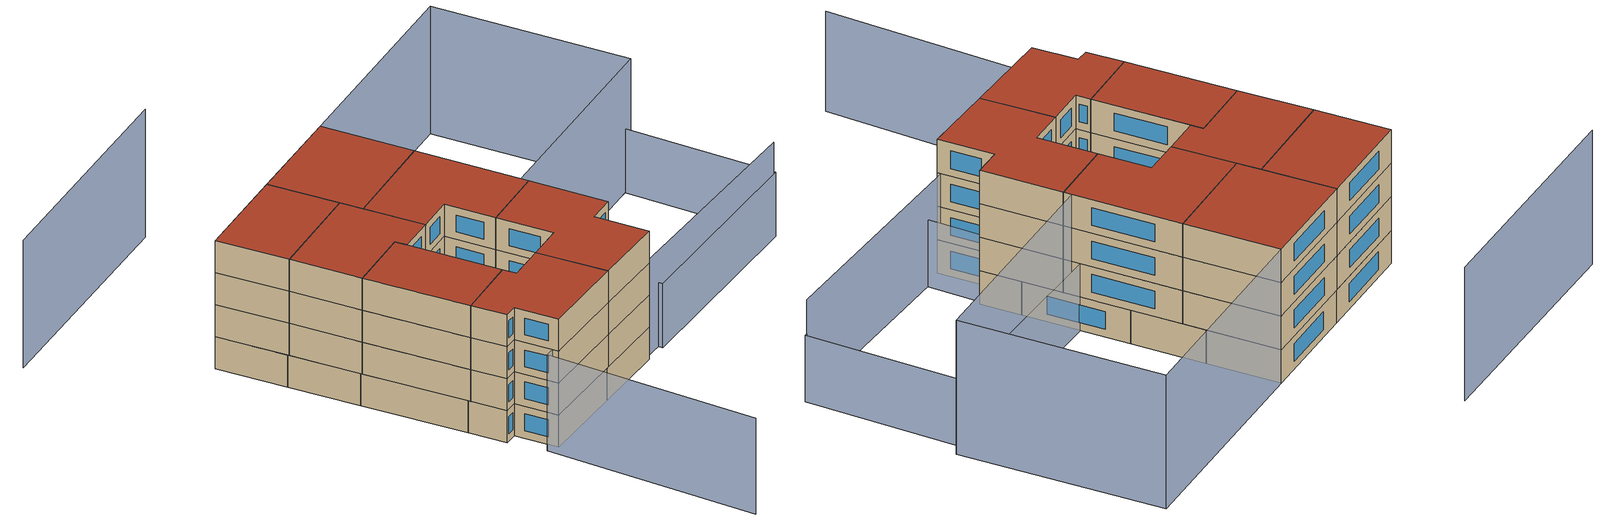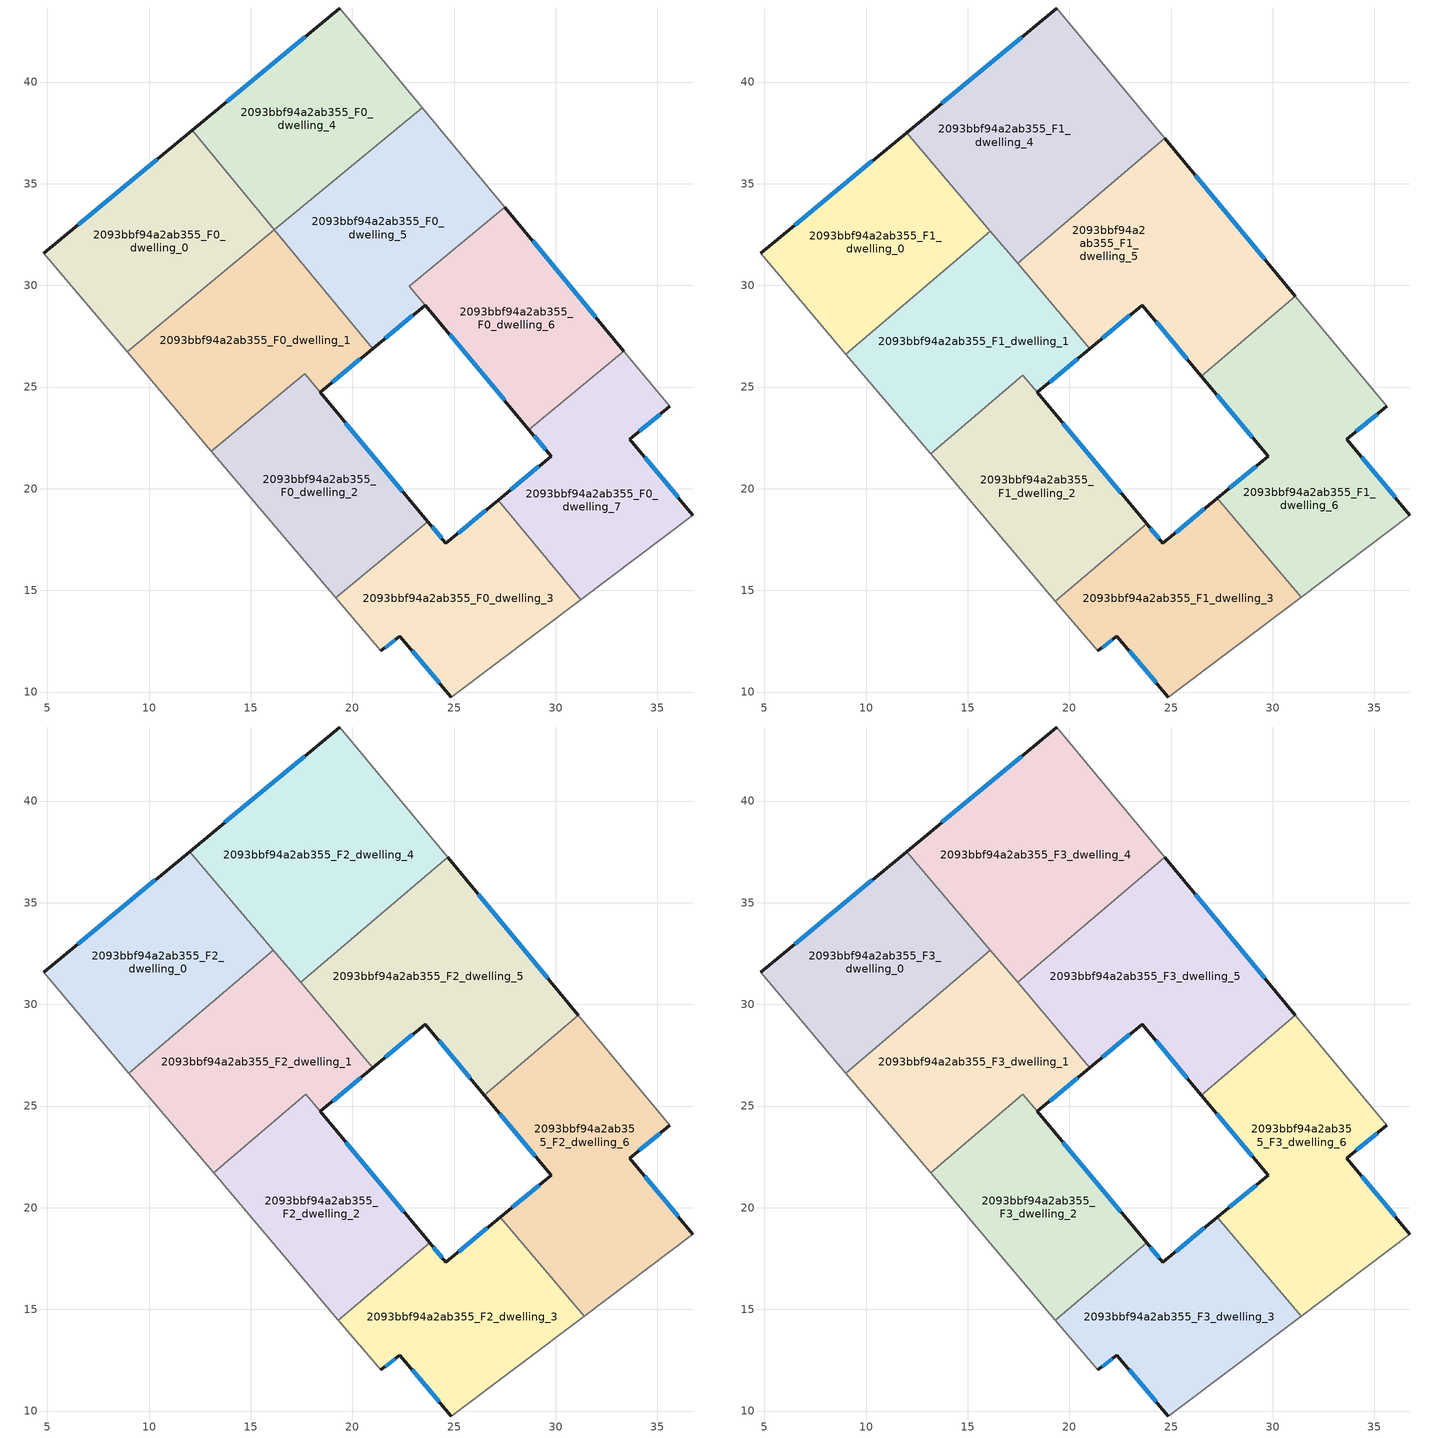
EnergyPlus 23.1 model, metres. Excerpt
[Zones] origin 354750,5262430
2093bbf94a2ab355_F0_dwelling_0
 floor ground (EU_floor_Construction): 12.11,37.62 16.16,32.73 8.92,26.73 4.81,31.57 z0
 wall outside (EU_wall_Construction): 12.11,37.62 4.81,31.57 z0:3
 wall to 2093bbf94a2ab355_F0_dwelling_1 (EU_wall_Construction): 8.92,26.73 16.16,32.73 z0:3
 wall adiabatic (EU_wall_Construction): 4.81,31.57 8.92,26.73 z0:3
 wall to 2093bbf94a2ab355_F0_dwelling_4 (EU_wall_Construction): 16.16,32.73 12.11,37.62 z0:3
 window (EU_Window_Construction): 10.4,36.2 6.53,32.99 z0.7:2.3
 ceiling adiabatic (EU_roof_Construction): 16.16,32.73 12.11,37.62 11.99,37.52 16.1,32.67 z3
2093bbf94a2ab355_F0_dwelling_1
 floor ground (EU_floor_Construction): 16.16,32.73 21,26.89 18.41,24.74 17.65,25.65 13.06,21.84 8.92,26.73 z0
 wall outside (EU_wall_Construction): 18.41,24.74 21,26.89 z0:3
 wall adiabatic (EU_wall_Construction): 8.92,26.73 13.06,21.84 z0:3
 wall to 2093bbf94a2ab355_F0_dwelling_2 (EU_wall_Construction): 13.06,21.84 17.65,25.65 18.41,24.74 z0:3
 wall to 2093bbf94a2ab355_F0_dwelling_5 (EU_wall_Construction): 21,26.89 16.17,32.73 z0:3
 window (EU_Window_Construction): 19.02,25.24 20.39,26.38 z0.7:2.3
 ceiling adiabatic (EU_roof_Construction): 17.49,31.13 16.16,32.73 16.1,32.67 17.45,31.09 z3
2093bbf94a2ab355_F0_dwelling_2
 floor ground (EU_floor_Construction): 17.65,25.64 23.71,18.39 19.17,14.63 13.06,21.84 z0
 wall outside (EU_wall_Construction): 23.71,18.39 18.41,24.74 z0:3
 wall to 2093bbf94a2ab355_F0_dwelling_3 (EU_wall_Construction): 19.17,14.63 23.71,18.39 z0:3
 wall adiabatic (EU_wall_Construction): 13.06,21.84 19.17,14.63 z0:3
 window (EU_Window_Construction): 22.46,19.88 19.66,23.25 z0.7:2.3
 ceiling adiabatic (EU_roof_Construction): 23.71,18.39 17.65,25.65 18.41,24.74 17.72,25.57 13.17,21.71 19.17,14.63 z3
2093bbf94a2ab355_F0_dwelling_3
 floor ground (EU_floor_Construction): 27.17,19.44 31.23,14.54 24.86,9.76 22.34,12.73 21.39,12.02 19.17,14.63 23.71,18.39 24.6,17.31 z0
 wall outside (EU_wall_Construction): 27.17,19.44 24.6,17.31 23.71,18.39 / 21.39,12.02 22.34,12.73 24.86,9.76 z0:3
 wall to 2093bbf94a2ab355_F0_dwelling_7 (EU_wall_Construction): 31.23,14.54 27.17,19.44 z0:3
 wall adiabatic (EU_wall_Construction): 24.86,9.76 31.23,14.54 / 19.17,14.63 21.39,12.02 z0:3
 window (EU_Window_Construction): 24.39,17.57 23.92,18.14 / 26.57,18.94 25.2,17.81 / 22.93,12.03 24.27,10.46 / 21.61,12.19 22.12,12.57 z0.7:2.3
2093bbf94a2ab355_F0_dwelling_4
 floor ground (EU_floor_Construction): 19.38,43.64 23.44,38.75 16.17,32.73 12.11,37.62 z0
 wall outside (EU_wall_Construction): 19.38,43.64 12.11,37.62 z0:3
 wall to 2093bbf94a2ab355_F0_dwelling_5 (EU_wall_Construction): 16.17,32.73 23.44,38.75 z0:3
 wall adiabatic (EU_wall_Construction): 23.44,38.75 19.38,43.64 z0:3
 window (EU_Window_Construction): 17.68,42.23 13.82,39.03 z0.7:2.3
 ceiling adiabatic (EU_roof_Construction): 23.44,38.75 19.38,43.64 12.11,37.62 16.17,32.73 z3
2093bbf94a2ab355_F0_dwelling_5
 floor ground (EU_floor_Construction): 23.44,38.75 27.49,33.85 22.79,29.97 23.58,29.03 21,26.89 16.17,32.73 z0
 wall outside (EU_wall_Construction): 21,26.89 23.58,29.03 z0:3
 wall adiabatic (EU_wall_Construction): 27.49,33.85 23.44,38.75 z0:3
 wall to 2093bbf94a2ab355_F0_dwelling_6 (EU_wall_Construction): 22.8,29.97 27.49,33.85 / 23.58,29.03 22.79,29.97 z0:3
 window (EU_Window_Construction): 21.61,27.39 22.97,28.52 z0.7:2.3
2093bbf94a2ab355_F0_dwelling_6
 floor ground (EU_floor_Construction): 27.49,33.85 33.35,26.77 28.68,22.91 22.8,29.97 z0
 wall outside (EU_wall_Construction): 33.35,26.77 27.49,33.85 / 23.58,29.03 28.68,22.91 z0:3
 wall to 2093bbf94a2ab355_F0_dwelling_7 (EU_wall_Construction): 28.68,22.91 33.35,26.77 z0:3
 window (EU_Window_Construction): 31.98,28.44 28.87,32.19 / 24.78,27.59 27.49,24.34 z0.7:2.3
2093bbf94a2ab355_F0_dwelling_7
 floor ground (EU_floor_Construction): 35.61,24.05 33.65,22.44 36.74,18.69 31.23,14.54 27.17,19.44 29.77,21.6 28.68,22.91 33.35,26.77 z0
 wall outside (EU_wall_Construction): 28.68,22.91 29.77,21.6 27.17,19.44 / 36.74,18.69 33.65,22.44 35.61,24.05 z0:3
 wall adiabatic (EU_wall_Construction): 35.61,24.05 33.35,26.77 / 31.23,14.54 36.74,18.69 z0:3
 window (EU_Window_Construction): 29.16,21.09 27.78,19.95 / 28.94,22.6 29.52,21.91 / 34.11,22.82 35.15,23.67 / 36.02,19.57 34.38,21.56 z0.7:2.3
2093bbf94a2ab355_F1_dwelling_0
 floor to 2093bbf94a2ab355_F0_dwelling_0 (EU_floor_Construction): 11.99,37.52 16.1,32.67 8.92,26.73 4.81,31.57 z3
 floor to 2093bbf94a2ab355_F0_dwelling_1 (EU_floor_Construction): 16.1,32.67 16.12,32.66 9.01,26.62 8.92,26.73 z3
 wall outside (EU_wall_Construction): 11.99,37.52 4.81,31.57 z3:6
 wall to 2093bbf94a2ab355_F1_dwelling_1 (EU_wall_Construction): 9.01,26.62 16.12,32.66 z3:6
 wall adiabatic (EU_wall_Construction): 4.81,31.57 9.01,26.62 z3:6
 wall to 2093bbf94a2ab355_F1_dwelling_4 (EU_wall_Construction): 16.12,32.66 11.99,37.52 z3:6
 window (EU_Window_Construction): 10.3,36.12 6.5,32.97 z3.7:5.3
2093bbf94a2ab355_F1_dwelling_1
 floor to 2093bbf94a2ab355_F0_dwelling_1 (EU_floor_Construction): 16.12,32.66 20.48,27.51 21,26.89 18.41,24.74 17.65,25.65 13.06,21.84 9.01,26.62 z3
 floor to 2093bbf94a2ab355_F0_dwelling_2 (EU_floor_Construction): 17.72,25.57 13.17,21.71 13.06,21.84 17.65,25.65 18.41,24.74 z3
 wall outside (EU_wall_Construction): 18.41,24.74 21.01,26.89 z3:6
 wall adiabatic (EU_wall_Construction): 9.01,26.62 13.17,21.71 z3:6
 wall to 2093bbf94a2ab355_F1_dwelling_2 (EU_wall_Construction): 13.17,21.71 17.72,25.57 18.41,24.74 z3:6
 wall to 2093bbf94a2ab355_F1_dwelling_5 (EU_wall_Construction): 21.01,26.89 17.45,31.09 z3:6
 wall to 2093bbf94a2ab355_F1_dwelling_4 (EU_wall_Construction): 17.45,31.09 16.12,32.65 z3:6
 window (EU_Window_Construction): 19.02,25.25 20.4,26.39 z3.7:5.3
2093bbf94a2ab355_F1_dwelling_2
 floor adiabatic (EU_floor_Construction): 17.72,25.57 23.7,18.39 19.17,14.63 13.17,21.71 z3
 floor to 2093bbf94a2ab355_F0_dwelling_3 (EU_floor_Construction): 23.7,18.39 23.8,18.28 19.31,14.47 19.17,14.63 z3
 wall outside (EU_wall_Construction): 23.8,18.28 18.41,24.74 z3:6
 wall to 2093bbf94a2ab355_F1_dwelling_3 (EU_wall_Construction): 19.31,14.47 23.8,18.28 z3:6
 wall adiabatic (EU_wall_Construction): 13.17,21.71 19.31,14.47 z3:6
 window (EU_Window_Construction): 22.53,19.79 19.68,23.22 z3.7:5.3
2093bbf94a2ab355_F1_dwelling_3
 floor to 2093bbf94a2ab355_F0_dwelling_3 (EU_floor_Construction): 27.17,19.44 31.23,14.54 24.86,9.76 22.34,12.73 21.39,12.02 19.31,14.47 23.8,18.28 24.6,17.31 z3
 floor to 2093bbf94a2ab355_F0_dwelling_7 (EU_floor_Construction): 27.27,19.52 31.39,14.67 31.23,14.54 27.17,19.44 z3
 wall outside (EU_wall_Construction): 27.27,19.52 24.6,17.31 23.8,18.28 / 21.39,12.02 22.34,12.73 24.86,9.76 z3:6
 wall to 2093bbf94a2ab355_F1_dwelling_6 (EU_wall_Construction): 31.39,14.67 27.27,19.52 z3:6
 wall adiabatic (EU_wall_Construction): 24.86,9.76 31.39,14.67 / 19.31,14.47 21.39,12.02 z3:6
 window (EU_Window_Construction): 24.41,17.54 23.99,18.05 / 26.64,19.01 25.23,17.83 / 22.93,12.03 24.27,10.46 / 21.61,12.19 22.12,12.57 z3.7:5.3
2093bbf94a2ab355_F1_dwelling_4
 floor to 2093bbf94a2ab355_F0_dwelling_5 (EU_floor_Construction): 23.44,38.75 24.69,37.24 17.49,31.13 16.17,32.73 z3
 floor adiabatic (EU_floor_Construction): 23.44,38.75 16.17,32.73 17.49,31.13 17.45,31.09 11.99,37.52 19.38,43.64 24.69,37.24 z3
 wall outside (EU_wall_Construction): 19.38,43.64 11.99,37.52 z3:6
 wall to 2093bbf94a2ab355_F1_dwelling_5 (EU_wall_Construction): 17.45,31.09 24.69,37.24 z3:6
 wall adiabatic (EU_wall_Construction): 24.69,37.24 19.38,43.64 z3:6
 window (EU_Window_Construction): 17.65,42.2 13.73,38.96 z3.7:5.3
2093bbf94a2ab355_F1_dwelling_5
 floor to 2093bbf94a2ab355_F0_dwelling_5 (EU_floor_Construction): 24.69,37.24 27.49,33.85 22.79,29.97 23.58,29.03 21.01,26.89 20.49,27.51 17.49,31.13 z3
 floor to 2093bbf94a2ab355_F0_dwelling_6 (EU_floor_Construction): 27.49,33.85 31.12,29.47 26.49,25.54 22.8,29.97 z3
 floor to 2093bbf94a2ab355_F0_dwelling_1 (EU_floor_Construction): 17.49,31.13 20.48,27.51 17.45,31.09 z3
 wall outside (EU_wall_Construction): 31.12,29.47 24.69,37.24 / 21.01,26.89 23.58,29.03 26.48,25.54 z3:6
 wall to 2093bbf94a2ab355_F1_dwelling_6 (EU_wall_Construction): 26.48,25.54 31.12,29.47 z3:6
 window (EU_Window_Construction): 29.61,31.3 26.2,35.41 / 24.26,28.21 25.8,26.36 / 21.61,27.39 22.98,28.52 z3.7:5.3
2093bbf94a2ab355_F1_dwelling_6
 floor to 2093bbf94a2ab355_F0_dwelling_6 (EU_floor_Construction): 31.12,29.47 33.35,26.77 28.68,22.91 26.49,25.54 z3
 floor to 2093bbf94a2ab355_F0_dwelling_7 (EU_floor_Construction): 35.61,24.05 33.65,22.44 36.74,18.69 31.39,14.67 27.27,19.52 29.77,21.6 28.68,22.91 33.35,26.77 z3
 wall outside (EU_wall_Construction): 26.48,25.54 29.77,21.6 27.27,19.52 / 36.74,18.69 33.65,22.44 35.61,24.05 z3:6
 wall adiabatic (EU_wall_Construction): 35.61,24.05 31.12,29.47 / 31.39,14.67 36.74,18.69 z3:6
 window (EU_Window_Construction): 29.18,21.11 27.86,20.01 / 27.26,24.62 29,22.53 / 34.11,22.82 35.15,23.67 / 36.02,19.57 34.38,21.56 z3.7:5.3
2093bbf94a2ab355_F2_dwelling_0
 floor to 2093bbf94a2ab355_F1_dwelling_0 (EU_floor_Construction): 11.99,37.52 16.12,32.66 9.01,26.62 4.81,31.57 z6
 wall outside (EU_wall_Construction): 11.99,37.52 4.81,31.57 z6:9
 wall to 2093bbf94a2ab355_F2_dwelling_1 (EU_wall_Construction): 9.01,26.62 16.12,32.66 z6:9
 wall adiabatic (EU_wall_Construction): 4.81,31.57 9.01,26.62 z6:9
 wall to 2093bbf94a2ab355_F2_dwelling_4 (EU_wall_Construction): 16.12,32.66 11.99,37.52 z6:9
 window (EU_Window_Construction): 10.3,36.12 6.5,32.97 z6.7:8.3
2093bbf94a2ab355_F2_dwelling_1
 floor to 2093bbf94a2ab355_F1_dwelling_1 (EU_floor_Construction): 16.12,32.66 21.01,26.89 18.41,24.74 17.72,25.57 13.17,21.71 9.01,26.62 z6
 wall outside (EU_wall_Construction): 18.41,24.74 21.01,26.89 z6:9
 wall adiabatic (EU_wall_Construction): 9.01,26.62 13.17,21.71 z6:9
 wall to 2093bbf94a2ab355_F2_dwelling_2 (EU_wall_Construction): 13.17,21.71 17.72,25.57 18.41,24.74 z6:9
 wall to 2093bbf94a2ab355_F2_dwelling_5 (EU_wall_Construction): 21.01,26.89 17.45,31.09 z6:9
 wall to 2093bbf94a2ab355_F2_dwelling_4 (EU_wall_Construction): 17.45,31.09 16.12,32.65 z6:9
 window (EU_Window_Construction): 19.02,25.25 20.4,26.39 z6.7:8.3
2093bbf94a2ab355_F2_dwelling_2
 floor to 2093bbf94a2ab355_F1_dwelling_2 (EU_floor_Construction): 17.72,25.57 23.8,18.28 19.31,14.47 13.17,21.71 z6
 wall outside (EU_wall_Construction): 23.8,18.28 18.41,24.74 z6:9
 wall to 2093bbf94a2ab355_F2_dwelling_3 (EU_wall_Construction): 19.31,14.47 23.8,18.28 z6:9
 wall adiabatic (EU_wall_Construction): 13.17,21.71 19.31,14.47 z6:9
 window (EU_Window_Construction): 22.53,19.79 19.68,23.22 z6.7:8.3
2093bbf94a2ab355_F2_dwelling_3
 floor to 2093bbf94a2ab355_F1_dwelling_3 (EU_floor_Construction): 27.27,19.52 31.39,14.67 24.86,9.76 22.34,12.73 21.39,12.02 19.31,14.47 23.8,18.28 24.6,17.31 z6
 wall outside (EU_wall_Construction): 27.27,19.52 24.6,17.31 23.8,18.28 / 21.39,12.02 22.34,12.73 24.86,9.76 z6:9
 wall to 2093bbf94a2ab355_F2_dwelling_6 (EU_wall_Construction): 31.39,14.67 27.27,19.52 z6:9
 wall adiabatic (EU_wall_Construction): 24.86,9.76 31.39,14.67 / 19.31,14.47 21.39,12.02 z6:9
 window (EU_Window_Construction): 24.41,17.54 23.99,18.05 / 26.64,19.01 25.23,17.83 / 22.93,12.03 24.27,10.46 / 21.61,12.19 22.12,12.57 z6.7:8.3
2093bbf94a2ab355_F2_dwelling_4
 floor to 2093bbf94a2ab355_F1_dwelling_4 (EU_floor_Construction): 19.38,43.64 24.69,37.24 17.45,31.09 11.99,37.52 z6
 wall outside (EU_wall_Construction): 19.38,43.64 11.99,37.52 z6:9
 wall to 2093bbf94a2ab355_F2_dwelling_5 (EU_wall_Construction): 17.45,31.09 24.69,37.24 z6:9
 wall adiabatic (EU_wall_Construction): 24.69,37.24 19.38,43.64 z6:9
 window (EU_Window_Construction): 17.65,42.2 13.73,38.96 z6.7:8.3
2093bbf94a2ab355_F2_dwelling_5
 floor to 2093bbf94a2ab355_F1_dwelling_5 (EU_floor_Construction): 24.69,37.24 31.12,29.47 26.48,25.54 23.58,29.03 21.01,26.89 17.45,31.09 z6
 wall outside (EU_wall_Construction): 31.12,29.47 24.69,37.24 / 21.01,26.89 23.58,29.03 26.48,25.54 z6:9
 wall to 2093bbf94a2ab355_F2_dwelling_6 (EU_wall_Construction): 26.48,25.54 31.12,29.47 z6:9
 window (EU_Window_Construction): 29.61,31.3 26.2,35.41 / 24.26,28.21 25.8,26.36 / 21.61,27.39 22.98,28.52 z6.7:8.3
2093bbf94a2ab355_F2_dwelling_6
 floor to 2093bbf94a2ab355_F1_dwelling_6 (EU_floor_Construction): 35.61,24.05 33.65,22.44 36.74,18.69 31.39,14.67 27.27,19.52 29.77,21.6 26.48,25.54 31.12,29.47 z6
 wall outside (EU_wall_Construction): 26.48,25.54 29.77,21.6 27.27,19.52 / 36.74,18.69 33.65,22.44 35.61,24.05 z6:9
 wall adiabatic (EU_wall_Construction): 35.61,24.05 31.12,29.47 / 31.39,14.67 36.74,18.69 z6:9
 window (EU_Window_Construction): 29.18,21.11 27.86,20.01 / 27.26,24.62 29,22.53 / 34.11,22.82 35.15,23.67 / 36.02,19.57 34.38,21.56 z6.7:8.3
2093bbf94a2ab355_F3_dwelling_0
 floor to 2093bbf94a2ab355_F2_dwelling_0 (EU_floor_Construction): 11.99,37.52 16.12,32.66 9.01,26.62 4.81,31.57 z9
 wall outside (EU_wall_Construction): 11.99,37.52 4.81,31.57 z9:12
 wall to 2093bbf94a2ab355_F3_dwelling_1 (EU_wall_Construction): 9.01,26.62 16.12,32.66 z9:12
 wall adiabatic (EU_wall_Construction): 4.81,31.57 9.01,26.62 z9:12
 wall to 2093bbf94a2ab355_F3_dwelling_4 (EU_wall_Construction): 16.12,32.66 11.99,37.52 z9:12
 window (EU_Window_Construction): 10.3,36.12 6.5,32.97 z9.7:11.3
 roof outside (EU_roof_Construction): 16.12,32.66 11.99,37.52 4.81,31.57 9.01,26.62 z12
2093bbf94a2ab355_F3_dwelling_1
 floor to 2093bbf94a2ab355_F2_dwelling_1 (EU_floor_Construction): 16.12,32.66 21.01,26.89 18.41,24.74 17.72,25.57 13.17,21.71 9.01,26.62 z9
 wall outside (EU_wall_Construction): 18.41,24.74 21.01,26.89 z9:12
 wall adiabatic (EU_wall_Construction): 9.01,26.62 13.17,21.71 z9:12
 wall to 2093bbf94a2ab355_F3_dwelling_2 (EU_wall_Construction): 13.17,21.71 17.72,25.57 18.41,24.74 z9:12
 wall to 2093bbf94a2ab355_F3_dwelling_5 (EU_wall_Construction): 21.01,26.89 17.45,31.09 z9:12
 wall to 2093bbf94a2ab355_F3_dwelling_4 (EU_wall_Construction): 17.45,31.09 16.12,32.65 z9:12
 window (EU_Window_Construction): 19.02,25.25 20.4,26.39 z9.7:11.3
 roof outside (EU_roof_Construction): 18.41,24.74 21.01,26.89 16.12,32.66 9.01,26.62 13.17,21.71 17.72,25.57 z12
2093bbf94a2ab355_F3_dwelling_2
 floor to 2093bbf94a2ab355_F2_dwelling_2 (EU_floor_Construction): 17.72,25.57 23.8,18.28 19.31,14.47 13.17,21.71 z9
 wall outside (EU_wall_Construction): 23.8,18.28 18.41,24.74 z9:12
 wall to 2093bbf94a2ab355_F3_dwelling_3 (EU_wall_Construction): 19.31,14.47 23.8,18.28 z9:12
 wall adiabatic (EU_wall_Construction): 13.17,21.71 19.31,14.47 z9:12
 window (EU_Window_Construction): 22.53,19.79 19.68,23.22 z9.7:11.3
 roof outside (EU_roof_Construction): 23.8,18.28 17.72,25.57 13.17,21.71 19.31,14.47 z12
2093bbf94a2ab355_F3_dwelling_3
 floor to 2093bbf94a2ab355_F2_dwelling_3 (EU_floor_Construction): 27.27,19.52 31.39,14.67 24.86,9.76 22.34,12.73 21.39,12.02 19.31,14.47 23.8,18.28 24.6,17.31 z9
 wall outside (EU_wall_Construction): 27.27,19.52 24.6,17.31 23.8,18.28 / 21.39,12.02 22.34,12.73 24.86,9.76 z9:12
 wall to 2093bbf94a2ab355_F3_dwelling_6 (EU_wall_Construction): 31.39,14.67 27.27,19.52 z9:12
 wall adiabatic (EU_wall_Construction): 24.86,9.76 31.39,14.67 / 19.31,14.47 21.39,12.02 z9:12
 window (EU_Window_Construction): 24.41,17.54 23.99,18.05 / 26.64,19.01 25.23,17.83 / 22.93,12.03 24.27,10.46 / 21.61,12.19 22.12,12.57 z9.7:11.3
 roof outside (EU_roof_Construction): 31.39,14.67 27.27,19.52 24.6,17.31 23.8,18.28 19.31,14.47 21.39,12.02 22.34,12.73 24.86,9.76 z12
2093bbf94a2ab355_F3_dwelling_4
 floor to 2093bbf94a2ab355_F2_dwelling_4 (EU_floor_Construction): 19.38,43.64 24.69,37.24 17.45,31.09 11.99,37.52 z9
 wall outside (EU_wall_Construction): 19.38,43.64 11.99,37.52 z9:12
 wall to 2093bbf94a2ab355_F3_dwelling_5 (EU_wall_Construction): 17.45,31.09 24.69,37.24 z9:12
 wall adiabatic (EU_wall_Construction): 24.69,37.24 19.38,43.64 z9:12
 window (EU_Window_Construction): 17.65,42.2 13.73,38.96 z9.7:11.3
 roof outside (EU_roof_Construction): 24.69,37.24 19.38,43.64 11.99,37.52 17.45,31.09 z12
2093bbf94a2ab355_F3_dwelling_5
 floor to 2093bbf94a2ab355_F2_dwelling_5 (EU_floor_Construction): 24.69,37.24 31.12,29.47 26.48,25.54 23.58,29.03 21.01,26.89 17.45,31.09 z9
 wall outside (EU_wall_Construction): 31.12,29.47 24.69,37.24 / 21.01,26.89 23.58,29.03 26.48,25.54 z9:12
 wall to 2093bbf94a2ab355_F3_dwelling_6 (EU_wall_Construction): 26.48,25.54 31.12,29.47 z9:12
 window (EU_Window_Construction): 29.61,31.3 26.2,35.41 / 24.26,28.21 25.8,26.36 / 21.61,27.39 22.98,28.52 z9.7:11.3
 roof outside (EU_roof_Construction): 31.12,29.47 24.69,37.24 17.45,31.09 21.01,26.89 23.58,29.03 26.48,25.54 z12
2093bbf94a2ab355_F3_dwelling_6
 floor to 2093bbf94a2ab355_F2_dwelling_6 (EU_floor_Construction): 35.61,24.05 33.65,22.44 36.74,18.69 31.39,14.67 27.27,19.52 29.77,21.6 26.48,25.54 31.12,29.47 z9
 wall outside (EU_wall_Construction): 26.48,25.54 29.77,21.6 27.27,19.52 / 36.74,18.69 33.65,22.44 35.61,24.05 z9:12
 wall adiabatic (EU_wall_Construction): 35.61,24.05 31.12,29.47 / 31.39,14.67 36.74,18.69 z9:12
 window (EU_Window_Construction): 29.18,21.11 27.86,20.01 / 27.26,24.62 29,22.53 / 34.11,22.82 35.15,23.67 / 36.02,19.57 34.38,21.56 z9.7:11.3
 roof outside (EU_roof_Construction): 36.74,18.69 33.65,22.44 35.61,24.05 31.12,29.47 26.48,25.54 29.77,21.6 27.27,19.52 31.39,14.67 z12
shading: 35,-5.71 23.81,9.65 / 23.81,9.65 53.15,31.04 z0:9; 30.2,30.57 45.15,42 / 45.15,42 53.39,31.22 / 53.39,31.22 38.44,19.79 / 38.44,19.79 30.2,30.57 z0:6; 7.74,51.63 -9.03,37.91 / 30.67,30.01 19.38,43.65 / 19.38,43.65 34.68,56.32 / 34.68,56.32 45.97,42.68 / 45.97,42.68 30.67,30.01 z0:12
[Building]
EU S2 Campaign: North Axis=0; Terrain=City; Solar Distribution=FullExterior
[Site:Location]
Budapest.Ferenc.Liszt.Intl.AP: Latitude=47.437; Longitude=19.256; Time Zone=1; Elevation=185
[SizingPeriod:WeatherFileDays]
AnnualSizingPeriod: Begin Month=1; Begin Day of Month=1; End Month=12; End Day of Month=31; Day of Week for Start Day=Monday; Use Weather File Daylight Saving Period=No; Use Weather File Rain and Snow Indicators=No
[MATERIAL]
EU_InternalMass_Material: Roughness=MediumRough; Thickness=0.1; Conductivity=1; Density=1800; Specific Heat=900; Thermal Absorptance=0.9; Solar Absorptance=0.7; Visible Absorptance=0.7
[MATERIAL:NOMASS] Roughness=MediumRough; Thermal Absorptance=0.9; Solar Absorptance=0.7; Visible Absorptance=0.7
Name | Thermal Resistance
EU_wall_NoMass | 0.832559
EU_roof_NoMass | 1.39638
EU_floor_NoMass | 0.872794
[WINDOWMATERIAL:SIMPLEGLAZINGSYSTEM]
EU_Window_SimpleGlazing: UFactor=2.79869; Solar Heat Gain Coefficient=0.75; Visible Transmittance=0.75
[CONSTRUCTION]
EU_wall_Construction: EU_wall_NoMass
EU_roof_Construction: EU_roof_NoMass
EU_floor_Construction: EU_floor_NoMass
EU_Window_Construction: EU_Window_SimpleGlazing
EU_InternalMass_Construction: EU_InternalMass_Material
[ZONE] Type=1; Multiplier=1; Ceiling Height=autocalculate; Floor Area=autocalculate; Part of Total Floor Area=Yes
Name | Volume
2093bbf94a2ab355_F0_dwelling_0 | 179.959
2093bbf94a2ab355_F1_dwelling_0; 2093bbf94a2ab355_F2_dwelling_0; 2093bbf94a2ab355_F3_dwelling_0 | 179.975
2093bbf94a2ab355_F0_dwelling_1 | 191.91
2093bbf94a2ab355_F1_dwelling_1; 2093bbf94a2ab355_F2_dwelling_1; 2093bbf94a2ab355_F3_dwelling_1 | 191.132
2093bbf94a2ab355_F0_dwelling_2 | 167.942
2093bbf94a2ab355_F1_dwelling_2; 2093bbf94a2ab355_F2_dwelling_2; 2093bbf94a2ab355_F3_dwelling_2 | 168.803
2093bbf94a2ab355_F0_dwelling_3 | 179.973
2093bbf94a2ab355_F1_dwelling_3; 2093bbf94a2ab355_F2_dwelling_3; 2093bbf94a2ab355_F3_dwelling_3 | 179.958
2093bbf94a2ab355_F0_dwelling_4 | 179.954
2093bbf94a2ab355_F1_dwelling_4; 2093bbf94a2ab355_F2_dwelling_4; 2093bbf94a2ab355_F3_dwelling_4 | 239.948
2093bbf94a2ab355_F0_dwelling_5 | 192.259
2093bbf94a2ab355_F1_dwelling_5; 2093bbf94a2ab355_F2_dwelling_5; 2093bbf94a2ab355_F3_dwelling_5 | 239.959
2093bbf94a2ab355_F0_dwelling_6 | 167.608
2093bbf94a2ab355_F1_dwelling_6; 2093bbf94a2ab355_F2_dwelling_6; 2093bbf94a2ab355_F3_dwelling_6 | 239.941
2093bbf94a2ab355_F0_dwelling_7 | 179.948
[INTERNALMASS] Construction=EU_InternalMass_Construction
Name | Zone or ZoneList | Surface Area
2093bbf94a2ab355_F0_dwelling_0_EU_InternalMass | 2093bbf94a2ab355_F0_dwelling_0 | 59.9864
2093bbf94a2ab355_F0_dwelling_1_EU_InternalMass | 2093bbf94a2ab355_F0_dwelling_1 | 63.9722
2093bbf94a2ab355_F0_dwelling_2_EU_InternalMass | 2093bbf94a2ab355_F0_dwelling_2 | 56.0038
2093bbf94a2ab355_F0_dwelling_3_EU_InternalMass | 2093bbf94a2ab355_F0_dwelling_3 | 59.9909
2093bbf94a2ab355_F0_dwelling_4_EU_InternalMass | 2093bbf94a2ab355_F0_dwelling_4 | 59.9844
2093bbf94a2ab355_F0_dwelling_5_EU_InternalMass | 2093bbf94a2ab355_F0_dwelling_5 | 64.0843
2093bbf94a2ab355_F0_dwelling_6_EU_InternalMass | 2093bbf94a2ab355_F0_dwelling_6 | 55.893
2093bbf94a2ab355_F0_dwelling_7_EU_InternalMass | 2093bbf94a2ab355_F0_dwelling_7 | 59.9828
2093bbf94a2ab355_F1_dwelling_0_EU_InternalMass | 2093bbf94a2ab355_F1_dwelling_0 | 59.9918
2093bbf94a2ab355_F1_dwelling_1_EU_InternalMass | 2093bbf94a2ab355_F1_dwelling_1 | 63.7092
2093bbf94a2ab355_F1_dwelling_2_EU_InternalMass | 2093bbf94a2ab355_F1_dwelling_2 | 56.2669
2093bbf94a2ab355_F1_dwelling_3_EU_InternalMass | 2093bbf94a2ab355_F1_dwelling_3 | 59.9859
2093bbf94a2ab355_F1_dwelling_4_EU_InternalMass | 2093bbf94a2ab355_F1_dwelling_4 | 79.9828
2093bbf94a2ab355_F1_dwelling_5_EU_InternalMass | 2093bbf94a2ab355_F1_dwelling_5 | 79.9829
2093bbf94a2ab355_F1_dwelling_6_EU_InternalMass | 2093bbf94a2ab355_F1_dwelling_6 | 79.9807
2093bbf94a2ab355_F2_dwelling_0_EU_InternalMass | 2093bbf94a2ab355_F2_dwelling_0 | 59.9918
2093bbf94a2ab355_F2_dwelling_1_EU_InternalMass | 2093bbf94a2ab355_F2_dwelling_1 | 63.7092
2093bbf94a2ab355_F2_dwelling_2_EU_InternalMass | 2093bbf94a2ab355_F2_dwelling_2 | 56.2669
2093bbf94a2ab355_F2_dwelling_3_EU_InternalMass | 2093bbf94a2ab355_F2_dwelling_3 | 59.9859
2093bbf94a2ab355_F2_dwelling_4_EU_InternalMass | 2093bbf94a2ab355_F2_dwelling_4 | 79.9828
2093bbf94a2ab355_F2_dwelling_5_EU_InternalMass | 2093bbf94a2ab355_F2_dwelling_5 | 79.9829
2093bbf94a2ab355_F2_dwelling_6_EU_InternalMass | 2093bbf94a2ab355_F2_dwelling_6 | 79.9807
2093bbf94a2ab355_F3_dwelling_0_EU_InternalMass | 2093bbf94a2ab355_F3_dwelling_0 | 59.9918
2093bbf94a2ab355_F3_dwelling_1_EU_InternalMass | 2093bbf94a2ab355_F3_dwelling_1 | 63.7092
2093bbf94a2ab355_F3_dwelling_2_EU_InternalMass | 2093bbf94a2ab355_F3_dwelling_2 | 56.2669
2093bbf94a2ab355_F3_dwelling_3_EU_InternalMass | 2093bbf94a2ab355_F3_dwelling_3 | 59.9859
2093bbf94a2ab355_F3_dwelling_4_EU_InternalMass | 2093bbf94a2ab355_F3_dwelling_4 | 79.9828
2093bbf94a2ab355_F3_dwelling_5_EU_InternalMass | 2093bbf94a2ab355_F3_dwelling_5 | 79.9829
2093bbf94a2ab355_F3_dwelling_6_EU_InternalMass | 2093bbf94a2ab355_F3_dwelling_6 | 79.9807
[OTHEREQUIPMENT] Fuel Type=Electricity; Design Level Calculation Method=Watts/Area; Power per Zone Floor Area=1; Fraction Latent=0; Fraction Radiant=0; Fraction Lost=0; Carbon Dioxide Generation Rate=0; EndUse Subcategory=EU_Step8_InternalGains
Name | Zone or ZoneList or Space or SpaceList | Schedule
EU_Step8_InternalGain_2093bbf94a2ab355_F0_dwelling_0_f000 | 2093bbf94a2ab355_F0_dwelling_0 | EU_Step8_GainSchedule_2093bbf94a2ab355_F0_dwelling_0_f000
EU_Step8_InternalGain_2093bbf94a2ab355_F0_dwelling_1_f000 | 2093bbf94a2ab355_F0_dwelling_1 | EU_Step8_GainSchedule_2093bbf94a2ab355_F0_dwelling_1_f000
EU_Step8_InternalGain_2093bbf94a2ab355_F0_dwelling_2_f000 | 2093bbf94a2ab355_F0_dwelling_2 | EU_Step8_GainSchedule_2093bbf94a2ab355_F0_dwelling_2_f000
EU_Step8_InternalGain_2093bbf94a2ab355_F0_dwelling_3_f000 | 2093bbf94a2ab355_F0_dwelling_3 | EU_Step8_GainSchedule_2093bbf94a2ab355_F0_dwelling_3_f000
EU_Step8_InternalGain_2093bbf94a2ab355_F0_dwelling_4_f000 | 2093bbf94a2ab355_F0_dwelling_4 | EU_Step8_GainSchedule_2093bbf94a2ab355_F0_dwelling_4_f000
EU_Step8_InternalGain_2093bbf94a2ab355_F0_dwelling_5_f000 | 2093bbf94a2ab355_F0_dwelling_5 | EU_Step8_GainSchedule_2093bbf94a2ab355_F0_dwelling_5_f000
EU_Step8_InternalGain_2093bbf94a2ab355_F0_dwelling_6_f000 | 2093bbf94a2ab355_F0_dwelling_6 | EU_Step8_GainSchedule_2093bbf94a2ab355_F0_dwelling_6_f000
EU_Step8_InternalGain_2093bbf94a2ab355_F0_dwelling_7_f000 | 2093bbf94a2ab355_F0_dwelling_7 | EU_Step8_GainSchedule_2093bbf94a2ab355_F0_dwelling_7_f000
EU_Step8_InternalGain_2093bbf94a2ab355_F1_dwelling_0_f000 | 2093bbf94a2ab355_F1_dwelling_0 | EU_Step8_GainSchedule_2093bbf94a2ab355_F1_dwelling_0_f000
EU_Step8_InternalGain_2093bbf94a2ab355_F1_dwelling_1_f000 | 2093bbf94a2ab355_F1_dwelling_1 | EU_Step8_GainSchedule_2093bbf94a2ab355_F1_dwelling_1_f000
EU_Step8_InternalGain_2093bbf94a2ab355_F1_dwelling_2_f000 | 2093bbf94a2ab355_F1_dwelling_2 | EU_Step8_GainSchedule_2093bbf94a2ab355_F1_dwelling_2_f000
EU_Step8_InternalGain_2093bbf94a2ab355_F1_dwelling_3_f000 | 2093bbf94a2ab355_F1_dwelling_3 | EU_Step8_GainSchedule_2093bbf94a2ab355_F1_dwelling_3_f000
EU_Step8_InternalGain_2093bbf94a2ab355_F1_dwelling_4_f000 | 2093bbf94a2ab355_F1_dwelling_4 | EU_Step8_GainSchedule_2093bbf94a2ab355_F1_dwelling_4_f000
EU_Step8_InternalGain_2093bbf94a2ab355_F1_dwelling_5_f000 | 2093bbf94a2ab355_F1_dwelling_5 | EU_Step8_GainSchedule_2093bbf94a2ab355_F1_dwelling_5_f000
EU_Step8_InternalGain_2093bbf94a2ab355_F1_dwelling_6_f000 | 2093bbf94a2ab355_F1_dwelling_6 | EU_Step8_GainSchedule_2093bbf94a2ab355_F1_dwelling_6_f000
EU_Step8_InternalGain_2093bbf94a2ab355_F2_dwelling_0_f000 | 2093bbf94a2ab355_F2_dwelling_0 | EU_Step8_GainSchedule_2093bbf94a2ab355_F2_dwelling_0_f000
EU_Step8_InternalGain_2093bbf94a2ab355_F2_dwelling_1_f000 | 2093bbf94a2ab355_F2_dwelling_1 | EU_Step8_GainSchedule_2093bbf94a2ab355_F2_dwelling_1_f000
EU_Step8_InternalGain_2093bbf94a2ab355_F2_dwelling_2_f000 | 2093bbf94a2ab355_F2_dwelling_2 | EU_Step8_GainSchedule_2093bbf94a2ab355_F2_dwelling_2_f000
EU_Step8_InternalGain_2093bbf94a2ab355_F2_dwelling_3_f000 | 2093bbf94a2ab355_F2_dwelling_3 | EU_Step8_GainSchedule_2093bbf94a2ab355_F2_dwelling_3_f000
EU_Step8_InternalGain_2093bbf94a2ab355_F2_dwelling_4_f000 | 2093bbf94a2ab355_F2_dwelling_4 | EU_Step8_GainSchedule_2093bbf94a2ab355_F2_dwelling_4_f000
EU_Step8_InternalGain_2093bbf94a2ab355_F2_dwelling_5_f000 | 2093bbf94a2ab355_F2_dwelling_5 | EU_Step8_GainSchedule_2093bbf94a2ab355_F2_dwelling_5_f000
EU_Step8_InternalGain_2093bbf94a2ab355_F2_dwelling_6_f000 | 2093bbf94a2ab355_F2_dwelling_6 | EU_Step8_GainSchedule_2093bbf94a2ab355_F2_dwelling_6_f000
EU_Step8_InternalGain_2093bbf94a2ab355_F3_dwelling_0_f000 | 2093bbf94a2ab355_F3_dwelling_0 | EU_Step8_GainSchedule_2093bbf94a2ab355_F3_dwelling_0_f000
EU_Step8_InternalGain_2093bbf94a2ab355_F3_dwelling_1_f000 | 2093bbf94a2ab355_F3_dwelling_1 | EU_Step8_GainSchedule_2093bbf94a2ab355_F3_dwelling_1_f000
EU_Step8_InternalGain_2093bbf94a2ab355_F3_dwelling_2_f000 | 2093bbf94a2ab355_F3_dwelling_2 | EU_Step8_GainSchedule_2093bbf94a2ab355_F3_dwelling_2_f000
EU_Step8_InternalGain_2093bbf94a2ab355_F3_dwelling_3_f000 | 2093bbf94a2ab355_F3_dwelling_3 | EU_Step8_GainSchedule_2093bbf94a2ab355_F3_dwelling_3_f000
EU_Step8_InternalGain_2093bbf94a2ab355_F3_dwelling_4_f000 | 2093bbf94a2ab355_F3_dwelling_4 | EU_Step8_GainSchedule_2093bbf94a2ab355_F3_dwelling_4_f000
EU_Step8_InternalGain_2093bbf94a2ab355_F3_dwelling_5_f000 | 2093bbf94a2ab355_F3_dwelling_5 | EU_Step8_GainSchedule_2093bbf94a2ab355_F3_dwelling_5_f000
EU_Step8_InternalGain_2093bbf94a2ab355_F3_dwelling_6_f000 | 2093bbf94a2ab355_F3_dwelling_6 | EU_Step8_GainSchedule_2093bbf94a2ab355_F3_dwelling_6_f000
[ZONEVENTILATION:DESIGNFLOWRATE] Schedule=EU_AlwaysOn; Design Flow Rate Calculation Method=AirChanges/Hour; Air Changes per Hour=0.475469; Ventilation Type=Natural; Fan Pressure Rise=0; Fan Total Efficiency=1; Constant Term Coefficient=1; Temperature Term Coefficient=0; Velocity Term Coefficient=0; Velocity Squared Term Coefficient=0; Minimum Indoor Temperature=-100; Maximum Indoor Temperature=100; Delta Temperature=-100; Minimum Outdoor Temperature=-100; Maximum Outdoor Temperature=100; Maximum Wind Speed=40
Name | Zone or ZoneList or Space or SpaceList
EU_ConstantAir_2093bbf94a2ab355_F0_dwelling_0 | 2093bbf94a2ab355_F0_dwelling_0
EU_ConstantAir_2093bbf94a2ab355_F0_dwelling_1 | 2093bbf94a2ab355_F0_dwelling_1
EU_ConstantAir_2093bbf94a2ab355_F0_dwelling_2 | 2093bbf94a2ab355_F0_dwelling_2
EU_ConstantAir_2093bbf94a2ab355_F0_dwelling_3 | 2093bbf94a2ab355_F0_dwelling_3
EU_ConstantAir_2093bbf94a2ab355_F0_dwelling_4 | 2093bbf94a2ab355_F0_dwelling_4
EU_ConstantAir_2093bbf94a2ab355_F0_dwelling_5 | 2093bbf94a2ab355_F0_dwelling_5
EU_ConstantAir_2093bbf94a2ab355_F0_dwelling_6 | 2093bbf94a2ab355_F0_dwelling_6
EU_ConstantAir_2093bbf94a2ab355_F0_dwelling_7 | 2093bbf94a2ab355_F0_dwelling_7
EU_ConstantAir_2093bbf94a2ab355_F1_dwelling_0 | 2093bbf94a2ab355_F1_dwelling_0
EU_ConstantAir_2093bbf94a2ab355_F1_dwelling_1 | 2093bbf94a2ab355_F1_dwelling_1
EU_ConstantAir_2093bbf94a2ab355_F1_dwelling_2 | 2093bbf94a2ab355_F1_dwelling_2
EU_ConstantAir_2093bbf94a2ab355_F1_dwelling_3 | 2093bbf94a2ab355_F1_dwelling_3
EU_ConstantAir_2093bbf94a2ab355_F1_dwelling_4 | 2093bbf94a2ab355_F1_dwelling_4
EU_ConstantAir_2093bbf94a2ab355_F1_dwelling_5 | 2093bbf94a2ab355_F1_dwelling_5
EU_ConstantAir_2093bbf94a2ab355_F1_dwelling_6 | 2093bbf94a2ab355_F1_dwelling_6
EU_ConstantAir_2093bbf94a2ab355_F2_dwelling_0 | 2093bbf94a2ab355_F2_dwelling_0
EU_ConstantAir_2093bbf94a2ab355_F2_dwelling_1 | 2093bbf94a2ab355_F2_dwelling_1
EU_ConstantAir_2093bbf94a2ab355_F2_dwelling_2 | 2093bbf94a2ab355_F2_dwelling_2
EU_ConstantAir_2093bbf94a2ab355_F2_dwelling_3 | 2093bbf94a2ab355_F2_dwelling_3
EU_ConstantAir_2093bbf94a2ab355_F2_dwelling_4 | 2093bbf94a2ab355_F2_dwelling_4
EU_ConstantAir_2093bbf94a2ab355_F2_dwelling_5 | 2093bbf94a2ab355_F2_dwelling_5
EU_ConstantAir_2093bbf94a2ab355_F2_dwelling_6 | 2093bbf94a2ab355_F2_dwelling_6
EU_ConstantAir_2093bbf94a2ab355_F3_dwelling_0 | 2093bbf94a2ab355_F3_dwelling_0
EU_ConstantAir_2093bbf94a2ab355_F3_dwelling_1 | 2093bbf94a2ab355_F3_dwelling_1
EU_ConstantAir_2093bbf94a2ab355_F3_dwelling_2 | 2093bbf94a2ab355_F3_dwelling_2
EU_ConstantAir_2093bbf94a2ab355_F3_dwelling_3 | 2093bbf94a2ab355_F3_dwelling_3
EU_ConstantAir_2093bbf94a2ab355_F3_dwelling_4 | 2093bbf94a2ab355_F3_dwelling_4
EU_ConstantAir_2093bbf94a2ab355_F3_dwelling_5 | 2093bbf94a2ab355_F3_dwelling_5
EU_ConstantAir_2093bbf94a2ab355_F3_dwelling_6 | 2093bbf94a2ab355_F3_dwelling_6
[HVACTEMPLATE:THERMOSTAT] Constant Heating Setpoint=20; Constant Cooling Setpoint=50
EU_HeatOnly_2093bbf94a2ab355_F0_dwelling_0; EU_HeatOnly_2093bbf94a2ab355_F0_dwelling_1; EU_HeatOnly_2093bbf94a2ab355_F0_dwelling_2; EU_HeatOnly_2093bbf94a2ab355_F0_dwelling_3; EU_HeatOnly_2093bbf94a2ab355_F0_dwelling_4; EU_HeatOnly_2093bbf94a2ab355_F0_dwelling_5; EU_HeatOnly_2093bbf94a2ab355_F0_dwelling_6; EU_HeatOnly_2093bbf94a2ab355_F0_dwelling_7; EU_HeatOnly_2093bbf94a2ab355_F1_dwelling_0; EU_HeatOnly_2093bbf94a2ab355_F1_dwelling_1; EU_HeatOnly_2093bbf94a2ab355_F1_dwelling_2; EU_HeatOnly_2093bbf94a2ab355_F1_dwelling_3; EU_HeatOnly_2093bbf94a2ab355_F1_dwelling_4; EU_HeatOnly_2093bbf94a2ab355_F1_dwelling_5; EU_HeatOnly_2093bbf94a2ab355_F1_dwelling_6; EU_HeatOnly_2093bbf94a2ab355_F2_dwelling_0; EU_HeatOnly_2093bbf94a2ab355_F2_dwelling_1; EU_HeatOnly_2093bbf94a2ab355_F2_dwelling_2; EU_HeatOnly_2093bbf94a2ab355_F2_dwelling_3; EU_HeatOnly_2093bbf94a2ab355_F2_dwelling_4; EU_HeatOnly_2093bbf94a2ab355_F2_dwelling_5; EU_HeatOnly_2093bbf94a2ab355_F2_dwelling_6; EU_HeatOnly_2093bbf94a2ab355_F3_dwelling_0; EU_HeatOnly_2093bbf94a2ab355_F3_dwelling_1; EU_HeatOnly_2093bbf94a2ab355_F3_dwelling_2; EU_HeatOnly_2093bbf94a2ab355_F3_dwelling_3; EU_HeatOnly_2093bbf94a2ab355_F3_dwelling_4; EU_HeatOnly_2093bbf94a2ab355_F3_dwelling_5; EU_HeatOnly_2093bbf94a2ab355_F3_dwelling_6
[HVACTEMPLATE:ZONE:IDEALLOADSAIRSYSTEM] System Availability Schedule=EU_AlwaysOn; Maximum Heating Supply Air Temperature=50; Minimum Cooling Supply Air Temperature=13; Maximum Heating Supply Air Humidity Ratio=0.0156; Minimum Cooling Supply Air Humidity Ratio=0.0077; Heating Limit=NoLimit; Cooling Limit=NoLimit; Heating Availability Schedule=EU_AlwaysOn; Cooling Availability Schedule=EU_CoolingOff; Dehumidification Control Type=ConstantSensibleHeatRatio; Cooling Sensible Heat Ratio=0.7; Dehumidification Setpoint=60; Humidification Control Type=None; Humidification Setpoint=30; Outdoor Air Method=None; Outdoor Air Flow Rate per Person=0.00944; Outdoor Air Flow Rate per Zone Floor Area=0; Outdoor Air Flow Rate per Zone=0; Demand Controlled Ventilation Type=None; Outdoor Air Economizer Type=NoEconomizer; Heat Recovery Type=None; Sensible Heat Recovery Effectiveness=0.7; Latent Heat Recovery Effectiveness=0.65
Name | Template Thermostat
2093bbf94a2ab355_F0_dwelling_0 | EU_HeatOnly_2093bbf94a2ab355_F0_dwelling_0
2093bbf94a2ab355_F0_dwelling_1 | EU_HeatOnly_2093bbf94a2ab355_F0_dwelling_1
2093bbf94a2ab355_F0_dwelling_2 | EU_HeatOnly_2093bbf94a2ab355_F0_dwelling_2
2093bbf94a2ab355_F0_dwelling_3 | EU_HeatOnly_2093bbf94a2ab355_F0_dwelling_3
2093bbf94a2ab355_F0_dwelling_4 | EU_HeatOnly_2093bbf94a2ab355_F0_dwelling_4
2093bbf94a2ab355_F0_dwelling_5 | EU_HeatOnly_2093bbf94a2ab355_F0_dwelling_5
2093bbf94a2ab355_F0_dwelling_6 | EU_HeatOnly_2093bbf94a2ab355_F0_dwelling_6
2093bbf94a2ab355_F0_dwelling_7 | EU_HeatOnly_2093bbf94a2ab355_F0_dwelling_7
2093bbf94a2ab355_F1_dwelling_0 | EU_HeatOnly_2093bbf94a2ab355_F1_dwelling_0
2093bbf94a2ab355_F1_dwelling_1 | EU_HeatOnly_2093bbf94a2ab355_F1_dwelling_1
2093bbf94a2ab355_F1_dwelling_2 | EU_HeatOnly_2093bbf94a2ab355_F1_dwelling_2
2093bbf94a2ab355_F1_dwelling_3 | EU_HeatOnly_2093bbf94a2ab355_F1_dwelling_3
2093bbf94a2ab355_F1_dwelling_4 | EU_HeatOnly_2093bbf94a2ab355_F1_dwelling_4
2093bbf94a2ab355_F1_dwelling_5 | EU_HeatOnly_2093bbf94a2ab355_F1_dwelling_5
2093bbf94a2ab355_F1_dwelling_6 | EU_HeatOnly_2093bbf94a2ab355_F1_dwelling_6
2093bbf94a2ab355_F2_dwelling_0 | EU_HeatOnly_2093bbf94a2ab355_F2_dwelling_0
2093bbf94a2ab355_F2_dwelling_1 | EU_HeatOnly_2093bbf94a2ab355_F2_dwelling_1
2093bbf94a2ab355_F2_dwelling_2 | EU_HeatOnly_2093bbf94a2ab355_F2_dwelling_2
2093bbf94a2ab355_F2_dwelling_3 | EU_HeatOnly_2093bbf94a2ab355_F2_dwelling_3
2093bbf94a2ab355_F2_dwelling_4 | EU_HeatOnly_2093bbf94a2ab355_F2_dwelling_4
2093bbf94a2ab355_F2_dwelling_5 | EU_HeatOnly_2093bbf94a2ab355_F2_dwelling_5
2093bbf94a2ab355_F2_dwelling_6 | EU_HeatOnly_2093bbf94a2ab355_F2_dwelling_6
2093bbf94a2ab355_F3_dwelling_0 | EU_HeatOnly_2093bbf94a2ab355_F3_dwelling_0
2093bbf94a2ab355_F3_dwelling_1 | EU_HeatOnly_2093bbf94a2ab355_F3_dwelling_1
2093bbf94a2ab355_F3_dwelling_2 | EU_HeatOnly_2093bbf94a2ab355_F3_dwelling_2
2093bbf94a2ab355_F3_dwelling_3 | EU_HeatOnly_2093bbf94a2ab355_F3_dwelling_3
2093bbf94a2ab355_F3_dwelling_4 | EU_HeatOnly_2093bbf94a2ab355_F3_dwelling_4
2093bbf94a2ab355_F3_dwelling_5 | EU_HeatOnly_2093bbf94a2ab355_F3_dwelling_5
2093bbf94a2ab355_F3_dwelling_6 | EU_HeatOnly_2093bbf94a2ab355_F3_dwelling_6
[SIZING:ZONE] Zone Cooling Design Supply Air Temperature Input Method=SupplyAirTemperature; Zone Cooling Design Supply Air Temperature=13; Zone Heating Design Supply Air Temperature Input Method=SupplyAirTemperature; Zone Heating Design Supply Air Temperature=50; Zone Cooling Design Supply Air Humidity Ratio=0.008; Zone Heating Design Supply Air Humidity Ratio=0.008; Cooling Design Air Flow Method=DesignDay; Cooling Design Air Flow Rate=0; Cooling Minimum Air Flow per Zone Floor Area=0.000762; Cooling Minimum Air Flow=0; Cooling Minimum Air Flow Fraction=0.2; Heating Design Air Flow Method=DesignDay; Heating Design Air Flow Rate=0; Heating Maximum Air Flow per Zone Floor Area=0.002032; Heating Maximum Air Flow=0.141576; Heating Maximum Air Flow Fraction=0.3; Account for Dedicated Outdoor Air System=No; Dedicated Outdoor Air System Control Strategy=NeutralSupplyAir; Dedicated Outdoor Air Low Setpoint Temperature for Design=autosize; Dedicated Outdoor Air High Setpoint Temperature for Design=autosize; Zone Load Sizing Method=Sensible Load Only No Latent Load; Zone Latent Cooling Design Supply Air Humidity Ratio Input Method=HumidityRatioDifference; Zone Cooling Design Supply Air Humidity Ratio Difference=0.005; Zone Latent Heating Design Supply Air Humidity Ratio Input Method=HumidityRatioDifference; Zone Humidification Design Supply Air Humidity Ratio Difference=0.005
2093bbf94a2ab355_F0_dwelling_0; 2093bbf94a2ab355_F0_dwelling_1; 2093bbf94a2ab355_F0_dwelling_2; 2093bbf94a2ab355_F0_dwelling_3; 2093bbf94a2ab355_F0_dwelling_4; 2093bbf94a2ab355_F0_dwelling_5; 2093bbf94a2ab355_F0_dwelling_6; 2093bbf94a2ab355_F0_dwelling_7; 2093bbf94a2ab355_F1_dwelling_0; 2093bbf94a2ab355_F1_dwelling_1; 2093bbf94a2ab355_F1_dwelling_2; 2093bbf94a2ab355_F1_dwelling_3; 2093bbf94a2ab355_F1_dwelling_4; 2093bbf94a2ab355_F1_dwelling_5; 2093bbf94a2ab355_F1_dwelling_6; 2093bbf94a2ab355_F2_dwelling_0; 2093bbf94a2ab355_F2_dwelling_1; 2093bbf94a2ab355_F2_dwelling_2; 2093bbf94a2ab355_F2_dwelling_3; 2093bbf94a2ab355_F2_dwelling_4; 2093bbf94a2ab355_F2_dwelling_5; 2093bbf94a2ab355_F2_dwelling_6; 2093bbf94a2ab355_F3_dwelling_0; 2093bbf94a2ab355_F3_dwelling_1; 2093bbf94a2ab355_F3_dwelling_2; 2093bbf94a2ab355_F3_dwelling_3; 2093bbf94a2ab355_F3_dwelling_4; 2093bbf94a2ab355_F3_dwelling_5; 2093bbf94a2ab355_F3_dwelling_6
[SCHEDULE:CONSTANT]
Name | Hourly Value
EU_AlwaysOn | 1
EU_CoolingOff | 0
[SCHEDULE:FILE] Column Number=1; Rows to Skip at Top=0; Number of Hours of Data=8760; Column Separator=Comma; Interpolate to Timestep=No; Minutes per Item=60; Adjust Schedule for Daylight Savings=Yes
Name | File
EU_Step8_GainSchedule_2093bbf94a2ab355_F0_dwelling_0_f000 | ../../schedules/2093bbf94a2ab355/2093bbf94a2ab355_F0_dwelling_0_f000_gain.csv
EU_Step8_GainSchedule_2093bbf94a2ab355_F0_dwelling_1_f000 | ../../schedules/2093bbf94a2ab355/2093bbf94a2ab355_F0_dwelling_1_f000_gain.csv
EU_Step8_GainSchedule_2093bbf94a2ab355_F0_dwelling_2_f000 | ../../schedules/2093bbf94a2ab355/2093bbf94a2ab355_F0_dwelling_2_f000_gain.csv
EU_Step8_GainSchedule_2093bbf94a2ab355_F0_dwelling_3_f000 | ../../schedules/2093bbf94a2ab355/2093bbf94a2ab355_F0_dwelling_3_f000_gain.csv
EU_Step8_GainSchedule_2093bbf94a2ab355_F0_dwelling_4_f000 | ../../schedules/2093bbf94a2ab355/2093bbf94a2ab355_F0_dwelling_4_f000_gain.csv
EU_Step8_GainSchedule_2093bbf94a2ab355_F0_dwelling_5_f000 | ../../schedules/2093bbf94a2ab355/2093bbf94a2ab355_F0_dwelling_5_f000_gain.csv
EU_Step8_GainSchedule_2093bbf94a2ab355_F0_dwelling_6_f000 | ../../schedules/2093bbf94a2ab355/2093bbf94a2ab355_F0_dwelling_6_f000_gain.csv
EU_Step8_GainSchedule_2093bbf94a2ab355_F0_dwelling_7_f000 | ../../schedules/2093bbf94a2ab355/2093bbf94a2ab355_F0_dwelling_7_f000_gain.csv
EU_Step8_GainSchedule_2093bbf94a2ab355_F1_dwelling_0_f000 | ../../schedules/2093bbf94a2ab355/2093bbf94a2ab355_F1_dwelling_0_f000_gain.csv
EU_Step8_GainSchedule_2093bbf94a2ab355_F1_dwelling_1_f000 | ../../schedules/2093bbf94a2ab355/2093bbf94a2ab355_F1_dwelling_1_f000_gain.csv
EU_Step8_GainSchedule_2093bbf94a2ab355_F1_dwelling_2_f000 | ../../schedules/2093bbf94a2ab355/2093bbf94a2ab355_F1_dwelling_2_f000_gain.csv
EU_Step8_GainSchedule_2093bbf94a2ab355_F1_dwelling_3_f000 | ../../schedules/2093bbf94a2ab355/2093bbf94a2ab355_F1_dwelling_3_f000_gain.csv
EU_Step8_GainSchedule_2093bbf94a2ab355_F1_dwelling_4_f000 | ../../schedules/2093bbf94a2ab355/2093bbf94a2ab355_F1_dwelling_4_f000_gain.csv
EU_Step8_GainSchedule_2093bbf94a2ab355_F1_dwelling_5_f000 | ../../schedules/2093bbf94a2ab355/2093bbf94a2ab355_F1_dwelling_5_f000_gain.csv
EU_Step8_GainSchedule_2093bbf94a2ab355_F1_dwelling_6_f000 | ../../schedules/2093bbf94a2ab355/2093bbf94a2ab355_F1_dwelling_6_f000_gain.csv
EU_Step8_GainSchedule_2093bbf94a2ab355_F2_dwelling_0_f000 | ../../schedules/2093bbf94a2ab355/2093bbf94a2ab355_F2_dwelling_0_f000_gain.csv
EU_Step8_GainSchedule_2093bbf94a2ab355_F2_dwelling_1_f000 | ../../schedules/2093bbf94a2ab355/2093bbf94a2ab355_F2_dwelling_1_f000_gain.csv
EU_Step8_GainSchedule_2093bbf94a2ab355_F2_dwelling_2_f000 | ../../schedules/2093bbf94a2ab355/2093bbf94a2ab355_F2_dwelling_2_f000_gain.csv
EU_Step8_GainSchedule_2093bbf94a2ab355_F2_dwelling_3_f000 | ../../schedules/2093bbf94a2ab355/2093bbf94a2ab355_F2_dwelling_3_f000_gain.csv
EU_Step8_GainSchedule_2093bbf94a2ab355_F2_dwelling_4_f000 | ../../schedules/2093bbf94a2ab355/2093bbf94a2ab355_F2_dwelling_4_f000_gain.csv
EU_Step8_GainSchedule_2093bbf94a2ab355_F2_dwelling_5_f000 | ../../schedules/2093bbf94a2ab355/2093bbf94a2ab355_F2_dwelling_5_f000_gain.csv
EU_Step8_GainSchedule_2093bbf94a2ab355_F2_dwelling_6_f000 | ../../schedules/2093bbf94a2ab355/2093bbf94a2ab355_F2_dwelling_6_f000_gain.csv
EU_Step8_GainSchedule_2093bbf94a2ab355_F3_dwelling_0_f000 | ../../schedules/2093bbf94a2ab355/2093bbf94a2ab355_F3_dwelling_0_f000_gain.csv
EU_Step8_GainSchedule_2093bbf94a2ab355_F3_dwelling_1_f000 | ../../schedules/2093bbf94a2ab355/2093bbf94a2ab355_F3_dwelling_1_f000_gain.csv
EU_Step8_GainSchedule_2093bbf94a2ab355_F3_dwelling_2_f000 | ../../schedules/2093bbf94a2ab355/2093bbf94a2ab355_F3_dwelling_2_f000_gain.csv
EU_Step8_GainSchedule_2093bbf94a2ab355_F3_dwelling_3_f000 | ../../schedules/2093bbf94a2ab355/2093bbf94a2ab355_F3_dwelling_3_f000_gain.csv
EU_Step8_GainSchedule_2093bbf94a2ab355_F3_dwelling_4_f000 | ../../schedules/2093bbf94a2ab355/2093bbf94a2ab355_F3_dwelling_4_f000_gain.csv
EU_Step8_GainSchedule_2093bbf94a2ab355_F3_dwelling_5_f000 | ../../schedules/2093bbf94a2ab355/2093bbf94a2ab355_F3_dwelling_5_f000_gain.csv
EU_Step8_GainSchedule_2093bbf94a2ab355_F3_dwelling_6_f000 | ../../schedules/2093bbf94a2ab355/2093bbf94a2ab355_F3_dwelling_6_f000_gain.csv
